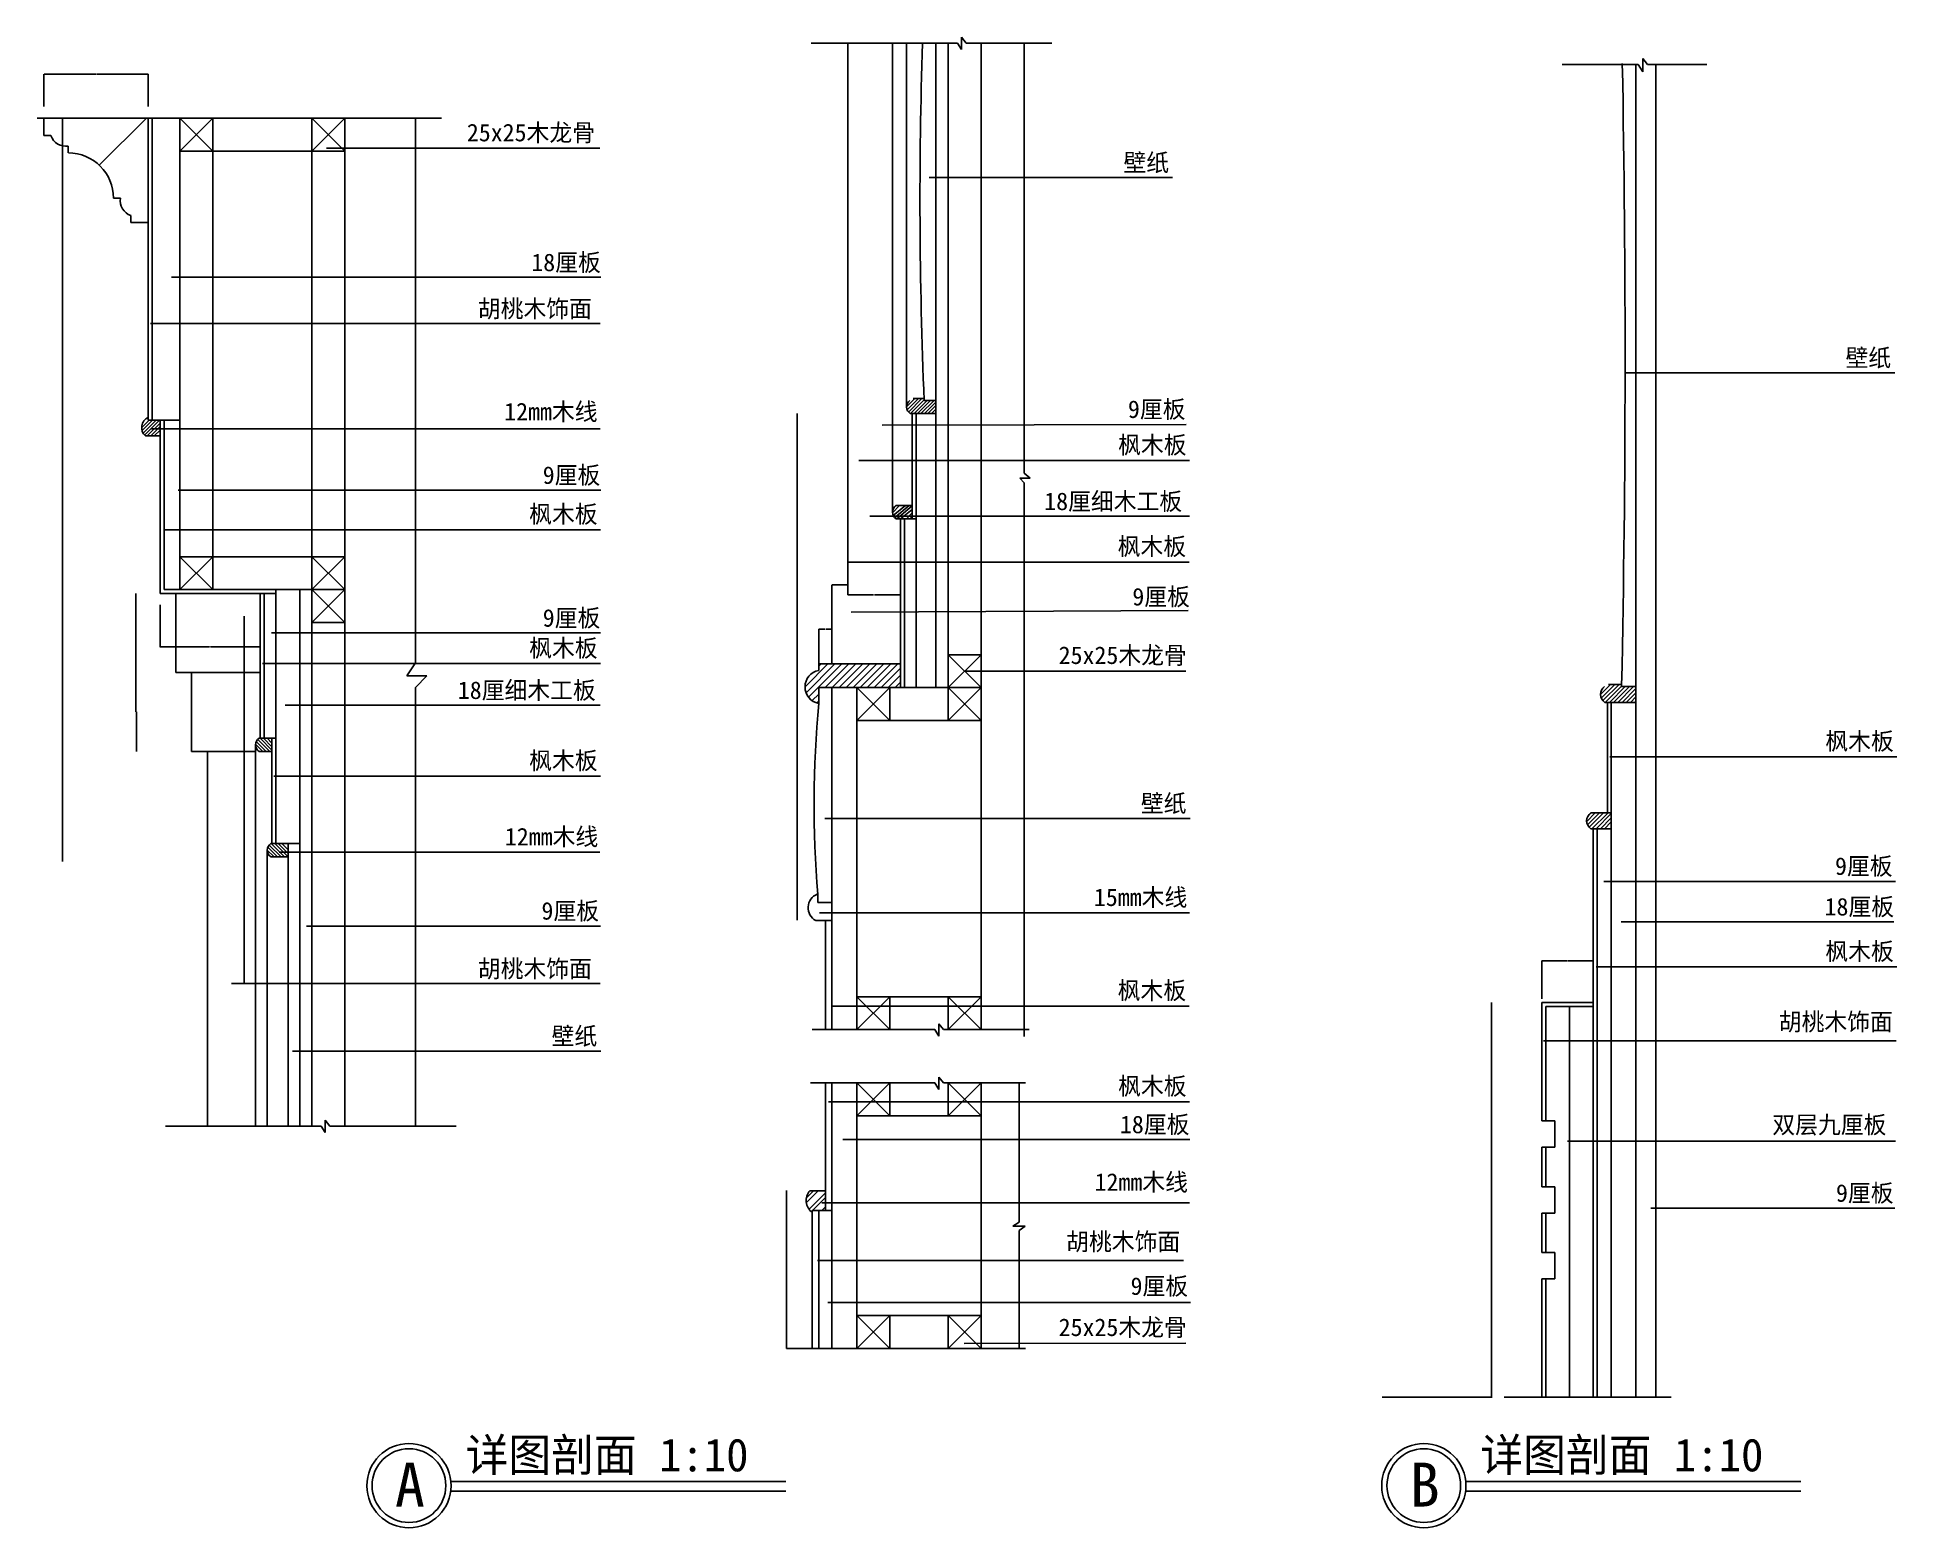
# Model space of a CAD drawing. Header units: metres. Extents: x 173540 to 177779, y -49620 to -46222.
import ezdxf

# ---------------------------------------------------------------- set-up
doc = ezdxf.new("R2010")
doc.units = ezdxf.units.M
for name, color, linetype in [('6', 1, 'Continuous'), ('HIDE', 5, 'Continuous'), ('WALL', 7, 'Continuous'), ('中线', 5, 'Continuous'), ('粗线', 7, 'Continuous'), ('细线', 1, 'Continuous'), ('虚', 2, 'Continuous')]:
    doc.layers.add(name, color=color, linetype=linetype)
doc.dimstyles.get("Standard").update_dxf_attribs({"dimtxt": 2.5, "dimasz": 2.5, "dimexe": 1.25, "dimexo": 0.625, "dimtad": 1, "dimcen": 2.5, "dimazin": 3, "dimtfac": 1, "dimtmove": 0, "dimatfit": 3})

# ---------------------------------------------------------------- blocks, each defined once
blk = doc.blocks.new('_CLOSEDFILLED')
at = {"color": 0, "linetype": 'BYBLOCK'}
blk.add_solid([(-1, 0), (0, 0), (-1, 0)], dxfattribs=at)
blk = doc.blocks.new('*D1')
for p, q in [((176970.17, -48413.95), (176970.17, -48327.57)), ((176970.42, -48327.57), (177027.67, -48327.57)), ((177029.67, -48327.57), (177086.92, -48327.57)), ((177087.17, -48413.95), (177087.17, -48327.57))]:
    blk.add_line(p, q)
at = {"layer": 'Defpoints'}
for p in [(176970.17, -48327.57), (176970.17, -48413.95), (177087.17, -48413.95)]:
    blk.add_point(p, dxfattribs=at)
at = {"layer": '细线', "xscale": 0.25, "yscale": 0.25, "rotation": 180}
blk.add_blockref('_CLOSEDFILLED', (176970.17, -48327.57), dxfattribs=at)
at = {"layer": '细线', "xscale": 0.25, "yscale": 0.25}
blk.add_blockref('_CLOSEDFILLED', (177087.17, -48327.57), dxfattribs=at)
at = {"layer": '细线', "insert": (177028.67, -48327.57), "char_height": 1, "attachment_point": 5}
blk.add_mtext('39', dxfattribs=at)
blk = doc.blocks.new('*D2')
for p, q in [((175352.01, -47470.71), (175352.01, -47470.71)), ((175352.26, -47470.71), (175369.01, -47470.71)), ((175371.01, -47470.71), (175387.76, -47470.71)), ((175388.01, -47470.77), (175388.01, -47470.71))]:
    blk.add_line(p, q)
at = {"layer": 'Defpoints'}
for p in [(175352.01, -47470.71), (175352.01, -47470.71), (175388.01, -47470.77)]:
    blk.add_point(p, dxfattribs=at)
at = {"layer": '细线', "xscale": 0.25, "yscale": 0.25, "rotation": 180}
blk.add_blockref('_CLOSEDFILLED', (175352.01, -47470.71), dxfattribs=at)
at = {"layer": '细线', "xscale": 0.25, "yscale": 0.25}
blk.add_blockref('_CLOSEDFILLED', (175388.01, -47470.71), dxfattribs=at)
at = {"layer": '细线', "insert": (175370.01, -47470.71), "char_height": 1, "attachment_point": 5}
blk.add_mtext('36', dxfattribs=at)
blk = doc.blocks.new('*D3')
for p, q in [((175388.01, -47470.71), (175388.01, -47493.07)), ((175508.01, -47470.71), (175508.01, -47493.07)), ((175388.26, -47493.07), (175447.01, -47493.07)), ((175449.01, -47493.07), (175507.76, -47493.07))]:
    blk.add_line(p, q)
at = {"layer": 'Defpoints'}
for p in [(175388.01, -47470.71), (175508.01, -47470.71), (175388.01, -47493.07)]:
    blk.add_point(p, dxfattribs=at)
at = {"layer": '虚', "xscale": 0.25, "yscale": 0.25, "rotation": 180}
blk.add_blockref('_CLOSEDFILLED', (175388.01, -47493.07), dxfattribs=at)
at = {"layer": '虚', "xscale": 0.25, "yscale": 0.25}
blk.add_blockref('_CLOSEDFILLED', (175508.01, -47493.07), dxfattribs=at)
at = {"layer": '虚', "insert": (175448.01, -47493.07), "char_height": 1, "attachment_point": 5}
blk.add_mtext('39', dxfattribs=at)
blk = doc.blocks.new('*D4')
for p, q in [((175322.01, -47650.71), (175322.01, -47571.57)), ((175322.26, -47571.57), (175336.01, -47571.57)), ((175338.01, -47571.57), (175351.76, -47571.57)), ((175352.01, -47650.71), (175352.01, -47571.57))]:
    blk.add_line(p, q)
at = {"layer": 'Defpoints'}
for p in [(175322.01, -47571.57), (175322.01, -47650.71), (175352.01, -47650.71)]:
    blk.add_point(p, dxfattribs=at)
at = {"layer": '细线', "xscale": 0.25, "yscale": 0.25, "rotation": 180}
blk.add_blockref('_CLOSEDFILLED', (175322.01, -47571.57), dxfattribs=at)
at = {"layer": '细线', "xscale": 0.25, "yscale": 0.25}
blk.add_blockref('_CLOSEDFILLED', (175352.01, -47571.57), dxfattribs=at)
at = {"layer": '细线', "insert": (175337.01, -47571.57), "char_height": 1, "attachment_point": 5}
blk.add_mtext('10', dxfattribs=at)
blk = doc.blocks.new('*D5')
for p, q in [((173764.87, -47670.31), (173764.87, -47760.31)), ((173765.12, -47760.31), (173766.42, -47760.31)), ((173766.67, -47850.31), (173766.67, -47760.31))]:
    blk.add_line(p, q)
at = {"layer": 'Defpoints'}
for p in [(173764.87, -47670.31), (173764.87, -47760.31), (173766.67, -47850.31)]:
    blk.add_point(p, dxfattribs=at)
at = {"layer": '细线', "xscale": 0.25, "yscale": 0.25, "rotation": 180}
blk.add_blockref('_CLOSEDFILLED', (173764.87, -47760.31), dxfattribs=at)
at = {"layer": '细线', "xscale": 0.25, "yscale": 0.25}
blk.add_blockref('_CLOSEDFILLED', (173766.67, -47760.31), dxfattribs=at)
at = {"layer": '细线', "insert": (173765.77, -47759.185), "char_height": 1, "attachment_point": 5}
blk.add_mtext('60', dxfattribs=at)
blk = doc.blocks.new('*D6')
for p, q in [((173764.87, -47490.31), (173764.87, -47580.31)), ((173764.62, -47580.31), (173764.37, -47580.31)), ((173764.87, -47670.31), (173764.87, -47580.31)), ((173764.87, -47580.31), (173764.87, -47580.31)), ((173765.12, -47580.31), (173765.37, -47580.31))]:
    blk.add_line(p, q)
at = {"layer": 'Defpoints'}
for p in [(173764.87, -47490.31), (173764.87, -47580.31), (173764.87, -47670.31)]:
    blk.add_point(p, dxfattribs=at)
at = {"layer": '细线', "xscale": 0.25, "yscale": 0.25}
blk.add_blockref('_CLOSEDFILLED', (173764.87, -47580.31), dxfattribs=at)
at = {"layer": '细线', "xscale": 0.25, "yscale": 0.25, "rotation": 180}
blk.add_blockref('_CLOSEDFILLED', (173764.87, -47580.31), dxfattribs=at)
at = {"layer": '细线', "insert": (173764.87, -47579.185), "char_height": 1, "attachment_point": 5}
blk.add_mtext('60', dxfattribs=at)
blk = doc.blocks.new('*D7')
for p, q in [((173820.3, -47515.88), (173820.3, -47611.65)), ((174048.3, -47515.88), (174048.3, -47611.65)), ((173933.3, -47611.65), (173820.05, -47611.65)), ((174048.55, -47611.65), (173935.3, -47611.65))]:
    blk.add_line(p, q)
at = {"layer": 'Defpoints'}
for p in [(173820.3, -47515.88), (174048.3, -47515.88), (174048.3, -47611.65)]:
    blk.add_point(p, dxfattribs=at)
at = {"layer": '细线', "xscale": 0.25, "yscale": 0.25}
blk.add_blockref('_CLOSEDFILLED', (173820.3, -47611.65), dxfattribs=at)
at = {"layer": '细线', "xscale": 0.25, "yscale": 0.25, "rotation": 180}
blk.add_blockref('_CLOSEDFILLED', (174048.3, -47611.65), dxfattribs=at)
at = {"layer": '细线', "insert": (173934.3, -47611.65), "char_height": 1, "attachment_point": 5}
blk.add_mtext('80', dxfattribs=at)
blk = doc.blocks.new('*D8')
for p, q in [((173555.7, -46380.2), (173555.7, -46306.11)), ((173555.95, -46306.11), (173673.5, -46306.11)), ((173675.5, -46306.11), (173793.05, -46306.11)), ((173793.3, -46380.15), (173793.3, -46306.11))]:
    blk.add_line(p, q)
at = {"layer": 'Defpoints'}
for p in [(173555.7, -46306.11), (173555.7, -46380.2), (173793.3, -46380.15)]:
    blk.add_point(p, dxfattribs=at)
at = {"layer": '细线', "xscale": 0.25, "yscale": 0.25, "rotation": 180}
blk.add_blockref('_CLOSEDFILLED', (173555.7, -46306.11), dxfattribs=at)
at = {"layer": '细线', "xscale": 0.25, "yscale": 0.25}
blk.add_blockref('_CLOSEDFILLED', (173793.3, -46306.11), dxfattribs=at)
at = {"layer": '细线', "insert": (173674.5, -46306.11), "char_height": 1, "attachment_point": 5}
blk.add_mtext('80', dxfattribs=at)
blk = doc.blocks.new('*D9')
for p, q in [((173598.24, -46406.82), (173598.24, -46525.88)), ((173597.99, -46525.88), (173597.74, -46525.88)), ((173598.24, -46644.94), (173598.24, -46525.88)), ((173598.24, -46525.88), (173598.24, -46525.88)), ((173598.49, -46525.88), (173598.74, -46525.88))]:
    blk.add_line(p, q)
at = {"layer": 'Defpoints'}
for p in [(173598.24, -46406.82), (173598.24, -46525.88), (173598.24, -46644.94)]:
    blk.add_point(p, dxfattribs=at)
at = {"layer": '细线', "xscale": 0.25, "yscale": 0.25}
blk.add_blockref('_CLOSEDFILLED', (173598.24, -46525.88), dxfattribs=at)
at = {"layer": '细线', "xscale": 0.25, "yscale": 0.25, "rotation": 180}
blk.add_blockref('_CLOSEDFILLED', (173598.24, -46525.88), dxfattribs=at)
at = {"layer": '细线', "insert": (173598.24, -46524.755), "char_height": 1, "attachment_point": 5}
blk.add_mtext('80', dxfattribs=at)
blk = doc.blocks.new('*D10')
for p, q in [((176855.16, -48992.45), (176855.16, -49022.45)), ((176854.91, -49022.45), (176854.66, -49022.45)), ((176855.16, -49052.45), (176855.16, -49022.45)), ((176855.16, -49022.45), (176855.16, -49022.45)), ((176855.41, -49022.45), (176855.66, -49022.45))]:
    blk.add_line(p, q)
at = {"layer": 'Defpoints'}
for p in [(176855.16, -48992.45), (176855.16, -49022.45), (176855.16, -49052.45)]:
    blk.add_point(p, dxfattribs=at)
at = {"layer": '细线', "xscale": 0.25, "yscale": 0.25}
blk.add_blockref('_CLOSEDFILLED', (176855.16, -49022.45), dxfattribs=at)
at = {"layer": '细线', "xscale": 0.25, "yscale": 0.25, "rotation": 180}
blk.add_blockref('_CLOSEDFILLED', (176855.16, -49022.45), dxfattribs=at)
at = {"layer": '细线', "insert": (176855.16, -49021.325), "char_height": 1, "attachment_point": 5}
blk.add_mtext('20', dxfattribs=at)
blk = doc.blocks.new('*D11')
for p, q in [((176855.16, -48902.45), (176855.16, -48952.22)), ((176854.91, -48952.22), (176854.66, -48952.22)), ((176855.16, -48992.45), (176855.16, -48952.22)), ((176855.16, -48952.22), (176855.16, -48952.22)), ((176855.41, -48952.22), (176855.66, -48952.22))]:
    blk.add_line(p, q)
at = {"layer": 'Defpoints'}
for p in [(176855.16, -48902.45), (176855.16, -48952.22), (176855.16, -48992.45)]:
    blk.add_point(p, dxfattribs=at)
at = {"layer": '细线', "xscale": 0.25, "yscale": 0.25}
blk.add_blockref('_CLOSEDFILLED', (176855.16, -48952.22), dxfattribs=at)
at = {"layer": '细线', "xscale": 0.25, "yscale": 0.25, "rotation": 180}
blk.add_blockref('_CLOSEDFILLED', (176855.16, -48952.22), dxfattribs=at)
at = {"layer": '细线', "insert": (176855.16, -48951.095), "char_height": 1, "attachment_point": 5}
blk.add_mtext('30', dxfattribs=at)
blk = doc.blocks.new('*D12')
for p, q in [((176854.91, -48872.45), (176854.66, -48872.45)), ((176855.16, -48842.45), (176855.16, -48872.45)), ((176855.16, -48902.45), (176855.16, -48872.45)), ((176855.16, -48872.45), (176855.16, -48872.45)), ((176855.41, -48872.45), (176855.66, -48872.45))]:
    blk.add_line(p, q)
at = {"layer": 'Defpoints'}
for p in [(176855.16, -48842.45), (176855.16, -48872.45), (176855.16, -48902.45)]:
    blk.add_point(p, dxfattribs=at)
at = {"layer": '细线', "xscale": 0.25, "yscale": 0.25}
blk.add_blockref('_CLOSEDFILLED', (176855.16, -48872.45), dxfattribs=at)
at = {"layer": '细线', "xscale": 0.25, "yscale": 0.25, "rotation": 180}
blk.add_blockref('_CLOSEDFILLED', (176855.16, -48872.45), dxfattribs=at)
at = {"layer": '细线', "insert": (176855.16, -48871.325), "char_height": 1, "attachment_point": 5}
blk.add_mtext('20', dxfattribs=at)
blk = doc.blocks.new('*D13')
for p, q in [((176854.91, -48786.69), (176854.66, -48786.69)), ((176855.16, -48752.45), (176855.16, -48786.69)), ((176855.16, -48842.45), (176855.16, -48786.69)), ((176855.16, -48786.69), (176855.16, -48786.69)), ((176855.41, -48786.69), (176855.66, -48786.69))]:
    blk.add_line(p, q)
at = {"layer": 'Defpoints'}
for p in [(176855.16, -48752.45), (176855.16, -48786.69), (176855.16, -48842.45)]:
    blk.add_point(p, dxfattribs=at)
at = {"layer": '细线', "xscale": 0.25, "yscale": 0.25}
blk.add_blockref('_CLOSEDFILLED', (176855.16, -48786.69), dxfattribs=at)
at = {"layer": '细线', "xscale": 0.25, "yscale": 0.25, "rotation": 180}
blk.add_blockref('_CLOSEDFILLED', (176855.16, -48786.69), dxfattribs=at)
at = {"layer": '细线', "insert": (176855.16, -48785.565), "char_height": 1, "attachment_point": 5}
blk.add_mtext('30', dxfattribs=at)
blk = doc.blocks.new('*D14')
for p, q in [((176855.16, -48692.45), (176855.16, -48722.45)), ((176854.91, -48722.45), (176854.66, -48722.45)), ((176855.16, -48752.45), (176855.16, -48722.45)), ((176855.16, -48722.45), (176855.16, -48722.45)), ((176855.41, -48722.45), (176855.66, -48722.45))]:
    blk.add_line(p, q)
at = {"layer": 'Defpoints'}
for p in [(176855.16, -48692.45), (176855.16, -48722.45), (176855.16, -48752.45)]:
    blk.add_point(p, dxfattribs=at)
at = {"layer": '细线', "xscale": 0.25, "yscale": 0.25}
blk.add_blockref('_CLOSEDFILLED', (176855.16, -48722.45), dxfattribs=at)
at = {"layer": '细线', "xscale": 0.25, "yscale": 0.25, "rotation": 180}
blk.add_blockref('_CLOSEDFILLED', (176855.16, -48722.45), dxfattribs=at)
at = {"layer": '细线', "insert": (176855.16, -48721.325), "char_height": 1, "attachment_point": 5}
blk.add_mtext('20', dxfattribs=at)
blk = doc.blocks.new('*D15')
for p, q in [((176855.16, -49052.45), (176855.16, -49187.45)), ((176854.91, -49187.45), (176854.66, -49187.45)), ((176855.16, -49322.45), (176855.16, -49187.45)), ((176855.16, -49187.45), (176855.16, -49187.45)), ((176855.41, -49187.45), (176855.66, -49187.45))]:
    blk.add_line(p, q)
at = {"layer": 'Defpoints'}
for p in [(176855.16, -49052.45), (176855.16, -49187.45), (176855.16, -49322.45)]:
    blk.add_point(p, dxfattribs=at)
at = {"layer": '细线', "xscale": 0.25, "yscale": 0.25}
blk.add_blockref('_CLOSEDFILLED', (176855.16, -49187.45), dxfattribs=at)
at = {"layer": '细线', "xscale": 0.25, "yscale": 0.25, "rotation": 180}
blk.add_blockref('_CLOSEDFILLED', (176855.16, -49187.45), dxfattribs=at)
at = {"layer": '细线', "insert": (176855.16, -49186.325), "char_height": 1, "attachment_point": 5}
blk.add_mtext('90', dxfattribs=at)
blk = doc.blocks.new('*D16')
for p, q in [((176855.16, -48422.45), (176855.16, -48557.45)), ((176854.91, -48557.45), (176854.66, -48557.45)), ((176855.16, -48692.45), (176855.16, -48557.45)), ((176855.16, -48557.45), (176855.16, -48557.45)), ((176855.41, -48557.45), (176855.66, -48557.45))]:
    blk.add_line(p, q)
at = {"layer": 'Defpoints'}
for p in [(176855.16, -48422.45), (176855.16, -48557.45), (176855.16, -48692.45)]:
    blk.add_point(p, dxfattribs=at)
at = {"layer": '细线', "xscale": 0.25, "yscale": 0.25}
blk.add_blockref('_CLOSEDFILLED', (176855.16, -48557.45), dxfattribs=at)
at = {"layer": '细线', "xscale": 0.25, "yscale": 0.25, "rotation": 180}
blk.add_blockref('_CLOSEDFILLED', (176855.16, -48557.45), dxfattribs=at)
at = {"layer": '细线', "insert": (176855.16, -48556.325), "char_height": 1, "attachment_point": 5}
blk.add_mtext('90', dxfattribs=at)
blk = doc.blocks.new('*D17')
for p, q in [((175272.71, -47289.94), (175272.71, -47469.94)), ((175272.4, -47469.94), (175272.15, -47469.94)), ((175272.65, -47649.94), (175272.65, -47469.94)), ((175272.65, -47469.94), (175272.71, -47469.94)), ((175272.96, -47469.94), (175273.21, -47469.94))]:
    blk.add_line(p, q)
at = {"layer": 'Defpoints'}
for p in [(175272.71, -47289.94), (175272.65, -47469.94), (175272.65, -47649.94)]:
    blk.add_point(p, dxfattribs=at)
at = {"layer": '细线', "xscale": 0.25, "yscale": 0.25}
blk.add_blockref('_CLOSEDFILLED', (175272.65, -47469.94), dxfattribs=at)
at = {"layer": '细线', "xscale": 0.25, "yscale": 0.25, "rotation": 180}
blk.add_blockref('_CLOSEDFILLED', (175272.71, -47469.94), dxfattribs=at)
at = {"layer": '细线', "insert": (175272.68, -47468.815), "char_height": 1, "attachment_point": 5}
blk.add_mtext('120', dxfattribs=at)
blk = doc.blocks.new('*D18')
for p, q in [((175272.59, -47649.94), (175272.59, -47694.94)), ((175272.34, -47694.94), (175272.09, -47694.94)), ((175272.59, -47694.94), (175272.71, -47694.94)), ((175272.71, -47739.94), (175272.71, -47694.94)), ((175272.96, -47694.94), (175273.21, -47694.94))]:
    blk.add_line(p, q)
at = {"layer": 'Defpoints'}
for p in [(175272.59, -47649.94), (175272.59, -47694.94), (175272.71, -47739.94)]:
    blk.add_point(p, dxfattribs=at)
at = {"layer": '细线', "xscale": 0.25, "yscale": 0.25}
blk.add_blockref('_CLOSEDFILLED', (175272.59, -47694.94), dxfattribs=at)
at = {"layer": '细线', "xscale": 0.25, "yscale": 0.25, "rotation": 180}
blk.add_blockref('_CLOSEDFILLED', (175272.71, -47694.94), dxfattribs=at)
at = {"layer": '细线', "insert": (175272.65, -47693.815), "char_height": 1, "attachment_point": 5}
blk.add_mtext('30', dxfattribs=at)
blk = doc.blocks.new('*D19')
for p, q in [((175272.71, -47649.94), (175272.71, -47942.44)), ((175272.46, -47942.44), (175272.21, -47942.44)), ((175272.71, -48234.94), (175272.71, -47942.44)), ((175272.71, -47942.44), (175272.71, -47942.44)), ((175272.96, -47942.44), (175273.21, -47942.44))]:
    blk.add_line(p, q)
at = {"layer": 'Defpoints'}
for p in [(175272.71, -47649.94), (175272.71, -47942.44), (175272.71, -48234.94)]:
    blk.add_point(p, dxfattribs=at)
at = {"layer": '细线', "xscale": 0.25, "yscale": 0.25}
blk.add_blockref('_CLOSEDFILLED', (175272.71, -47942.44), dxfattribs=at)
at = {"layer": '细线', "xscale": 0.25, "yscale": 0.25, "rotation": 180}
blk.add_blockref('_CLOSEDFILLED', (175272.71, -47942.44), dxfattribs=at)
at = {"layer": '细线', "insert": (175272.71, -47941.315), "char_height": 1, "attachment_point": 5}
blk.add_mtext('150', dxfattribs=at)
blk = doc.blocks.new('*D20')
for p, q in [((175248.53, -48851.02), (175248.53, -49031.02)), ((175248.28, -49031.02), (175248.03, -49031.02)), ((175248.53, -49211.02), (175248.53, -49031.02)), ((175248.53, -49031.02), (175248.53, -49031.02)), ((175248.78, -49031.02), (175249.03, -49031.02))]:
    blk.add_line(p, q)
at = {"layer": 'Defpoints'}
for p in [(175248.53, -48851.02), (175248.53, -49031.02), (175248.53, -49211.02)]:
    blk.add_point(p, dxfattribs=at)
at = {"layer": '细线', "xscale": 0.25, "yscale": 0.25}
blk.add_blockref('_CLOSEDFILLED', (175248.53, -49031.02), dxfattribs=at)
at = {"layer": '细线', "xscale": 0.25, "yscale": 0.25, "rotation": 180}
blk.add_blockref('_CLOSEDFILLED', (175248.53, -49031.02), dxfattribs=at)
at = {"layer": '细线', "insert": (175248.53, -49029.895), "char_height": 1, "attachment_point": 5}
blk.add_mtext('120', dxfattribs=at)
blk = doc.blocks.new('*D21')
for p, q in [((173598.18, -47094.94), (173598.18, -47292.62)), ((173597.93, -47292.62), (173597.68, -47292.62)), ((173598.18, -47292.62), (173598.24, -47292.62)), ((173598.24, -47490.31), (173598.24, -47292.62)), ((173598.49, -47292.62), (173598.74, -47292.62))]:
    blk.add_line(p, q)
at = {"layer": 'Defpoints'}
for p in [(173598.18, -47094.94), (173598.18, -47292.62), (173598.24, -47490.31)]:
    blk.add_point(p, dxfattribs=at)
at = {"layer": '细线', "xscale": 0.25, "yscale": 0.25}
blk.add_blockref('_CLOSEDFILLED', (173598.18, -47292.62), dxfattribs=at)
at = {"layer": '细线', "xscale": 0.25, "yscale": 0.25, "rotation": 180}
blk.add_blockref('_CLOSEDFILLED', (173598.24, -47292.62), dxfattribs=at)
at = {"layer": '细线', "insert": (173598.21, -47291.495), "char_height": 1, "attachment_point": 5}
blk.add_mtext('120', dxfattribs=at)
blk = doc.blocks.new('*D22')
for p, q in [((173598.24, -47490.31), (173598.24, -47670.29)), ((173597.99, -47670.29), (173597.74, -47670.29)), ((173598.24, -47850.27), (173598.24, -47670.29)), ((173598.24, -47670.29), (173598.24, -47670.29)), ((173598.49, -47670.29), (173598.74, -47670.29))]:
    blk.add_line(p, q)
at = {"layer": 'Defpoints'}
for p in [(173598.24, -47490.31), (173598.24, -47670.29), (173598.24, -47850.27)]:
    blk.add_point(p, dxfattribs=at)
at = {"layer": '细线', "xscale": 0.25, "yscale": 0.25}
blk.add_blockref('_CLOSEDFILLED', (173598.24, -47670.29), dxfattribs=at)
at = {"layer": '细线', "xscale": 0.25, "yscale": 0.25, "rotation": 180}
blk.add_blockref('_CLOSEDFILLED', (173598.24, -47670.29), dxfattribs=at)
at = {"layer": '细线', "insert": (173598.24, -47669.165), "char_height": 1, "attachment_point": 5}
blk.add_mtext('120', dxfattribs=at)
blk = doc.blocks.new('*D23')
for p, q in [((173598.18, -47850.27), (173598.18, -47975.88)), ((173597.93, -47975.88), (173597.68, -47975.88)), ((173598.18, -47975.88), (173598.24, -47975.88)), ((173598.24, -48101.49), (173598.24, -47975.88)), ((173598.49, -47975.88), (173598.74, -47975.88))]:
    blk.add_line(p, q)
at = {"layer": 'Defpoints'}
for p in [(173598.18, -47850.27), (173598.18, -47975.88), (173598.24, -48101.49)]:
    blk.add_point(p, dxfattribs=at)
at = {"layer": '细线', "xscale": 0.25, "yscale": 0.25}
blk.add_blockref('_CLOSEDFILLED', (173598.18, -47975.88), dxfattribs=at)
at = {"layer": '细线', "xscale": 0.25, "yscale": 0.25, "rotation": 180}
blk.add_blockref('_CLOSEDFILLED', (173598.24, -47975.88), dxfattribs=at)
at = {"layer": '细线', "insert": (173598.21, -47974.755), "char_height": 1, "attachment_point": 5}
blk.add_mtext('80', dxfattribs=at)
blk = doc.blocks.new('*D24')
for p, q in [((176855.16, -48422.45), (176855.16, -48872.45)), ((176854.85, -48872.45), (176854.6, -48872.45)), ((176855.1, -49322.45), (176855.1, -48872.45)), ((176855.1, -48872.45), (176855.16, -48872.45)), ((176855.41, -48872.45), (176855.66, -48872.45))]:
    blk.add_line(p, q)
at = {"layer": 'Defpoints'}
for p in [(176855.16, -48422.45), (176855.1, -48872.45), (176855.1, -49322.45)]:
    blk.add_point(p, dxfattribs=at)
at = {"layer": '细线', "xscale": 0.25, "yscale": 0.25}
blk.add_blockref('_CLOSEDFILLED', (176855.1, -48872.45), dxfattribs=at)
at = {"layer": '细线', "xscale": 0.25, "yscale": 0.25, "rotation": 180}
blk.add_blockref('_CLOSEDFILLED', (176855.16, -48872.45), dxfattribs=at)
at = {"layer": '细线', "insert": (176855.13, -48871.325), "char_height": 1, "attachment_point": 5}
blk.add_mtext('300', dxfattribs=at)
blk = doc.blocks.new('*D25')
for p, q in [((175272.71, -47079.94), (175272.71, -47184.94)), ((175272.46, -47184.94), (175272.21, -47184.94)), ((175272.71, -47289.94), (175272.71, -47184.94)), ((175272.71, -47184.94), (175272.71, -47184.94)), ((175272.96, -47184.94), (175273.21, -47184.94))]:
    blk.add_line(p, q)
at = {"layer": 'Defpoints'}
for p in [(175272.71, -47079.94), (175272.71, -47184.94), (175272.71, -47289.94)]:
    blk.add_point(p, dxfattribs=at)
at = {"layer": '细线', "xscale": 0.25, "yscale": 0.25}
blk.add_blockref('_CLOSEDFILLED', (175272.71, -47184.94), dxfattribs=at)
at = {"layer": '细线', "xscale": 0.25, "yscale": 0.25, "rotation": 180}
blk.add_blockref('_CLOSEDFILLED', (175272.71, -47184.94), dxfattribs=at)
at = {"layer": '细线', "insert": (175272.71, -47183.815), "char_height": 1, "attachment_point": 5}
blk.add_mtext('80', dxfattribs=at)
blk = doc.blocks.new('*D26')
for p, q in [((173598.24, -46644.94), (173598.24, -46869.94)), ((173597.99, -46869.94), (173597.74, -46869.94)), ((173598.24, -47094.94), (173598.24, -46869.94)), ((173598.24, -46869.94), (173598.24, -46869.94)), ((173598.49, -46869.94), (173598.74, -46869.94))]:
    blk.add_line(p, q)
at = {"layer": 'Defpoints'}
for p in [(173598.24, -46644.94), (173598.24, -46869.94), (173598.24, -47094.94)]:
    blk.add_point(p, dxfattribs=at)
at = {"layer": '细线', "xscale": 0.25, "yscale": 0.25}
blk.add_blockref('_CLOSEDFILLED', (173598.24, -46869.94), dxfattribs=at)
at = {"layer": '细线', "xscale": 0.25, "yscale": 0.25, "rotation": 180}
blk.add_blockref('_CLOSEDFILLED', (173598.24, -46869.94), dxfattribs=at)
at = {"layer": '细线', "insert": (173598.24, -46868.815), "char_height": 1, "attachment_point": 5}
blk.add_mtext('150', dxfattribs=at)

msp = doc.modelspace()

# ---------------------------------------------------------------- hatches: boundary and pattern name
at = {"layer": '细线'}
h = msp.add_hatch(dxfattribs=at)
h.set_pattern_fill('AR-CONC', scale=18)
h.paths.add_polyline_path([(175789.81, -46235.36), (175692.2, -46235.36), (175692.2, -48484.31), (175789.81, -48484.31)])
h = msp.add_hatch(dxfattribs=at)
h.set_pattern_fill('ANSI32', scale=80)
h.paths.add_polyline_path([(173714.1, -46589.02), (173729.94, -46589.02, 0.36), (173753.7, -46628.62), (173753.7, -46644.46), (173793.3, -46644.46), (173793.3, -46406.86), (173555.7, -46406.86), (173555.7, -46446.46), (173571.54, -46446.46, 0.36), (173611.14, -46470.22), (173611.14, -46485.53, -0.41)])
h = msp.add_hatch(dxfattribs=at)
h.set_pattern_fill('AR-CONC', scale=24)
h.paths.add_polyline_path([(174402.27, -46406.82), (174241.49, -46406.82), (174241.49, -48704.21), (174402.27, -48704.21)])
h = msp.add_hatch(dxfattribs=at)
h.set_pattern_fill('ANSI33', scale=60)
h.paths.add_polyline_path([(175352.01, -48194.97), (175319.68, -48194.97), (175319.68, -48175.71), (175318.42, -48175.71, 0.64), (175315.04, -48235.71), (175352.01, -48235.71)])
h = msp.add_hatch(dxfattribs=at)
h.set_pattern_fill('AR-CONC', scale=12)
h.paths.add_polyline_path([(175778.91, -48605.9), (175692.2, -48605.9), (175692.2, -49211.02), (175778.91, -49211.02), (175778.91, -48942.7), (175792.21, -48932.17), (175763.93, -48932.17), (175778.91, -48922.96)])

# ---------------------------------------------------------------- linework, layer by layer
at = {"layer": '6'}
msp.add_arc((173605.45, -46434.83), 35.85, 198.94, 279.13, dxfattribs=at)
at = {"layer": 'HIDE'}
msp.add_line((173793.3, -46644.46), (173753.7, -46644.46), dxfattribs=at)
at = {"layer": 'WALL'}
for centre in [(174387.73, -49524.07), (176701.23, -49524.07)]:
    msp.add_circle(centre, 96, dxfattribs=at)
at = {"layer": '中线'}
for p, q in [((175589.01, -46235.36), (175589.01, -47704.71)), ((175617.2, -46235.36), (175617.2, -47704.71)), ((177184.37, -46284.66), (177184.37, -49322.45)), ((177184.37, -46284.66), (177184.37, -48422.45)), ((173555.7, -46446.46), (173555.7, -46406.86)), ((173865.3, -47463.31), (173865.3, -46406.82)), ((173940.3, -47463.31), (173940.3, -46406.82)), ((174166.17, -46406.82), (174166.17, -48704.21)), ((173555.7, -46446.46), (173571.54, -46446.46)), ((173611.14, -46486.06), (173611.14, -46470.22)), ((173865.3, -46481.82), (174241.49, -46481.82)), ((173729.94, -46589.02), (173714.1, -46589.02)), ((173753.7, -46628.62), (173753.7, -46644.46)), ((175544.01, -47079.94), (175544.01, -47704.71)), ((173883.3, -47406.31), (174241.49, -47406.31)), ((173865.3, -47481.31), (174241.49, -47481.31)), ((175322.01, -47650.71), (175508.01, -47650.71)), ((175322.01, -47650.71), (175322.01, -47665.71)), ((175322.01, -47704.71), (175692.2, -47704.71)), ((175352.01, -47704.71), (175352.01, -48484.31)), ((175409.01, -47704.71), (175409.01, -48484.31)), ((175484.01, -47779.71), (175617.2, -47779.71)), ((175409.01, -48409.31), (175692.2, -48409.31)), ((177033.17, -48431.45), (177033.17, -49322.45)), ((177184.37, -48422.45), (177184.37, -49322.45)), ((175306.71, -48484.31), (175586.38, -48484.31)), ((175484.01, -48484.31), (175586.38, -48484.31)), ((175595.59, -48499.29), (175586.38, -48484.31)), ((175595.59, -48471.01), (175595.59, -48499.29)), ((175595.59, -48471.01), (175606.12, -48484.31)), ((175606.12, -48484.31), (175617.2, -48484.31)), ((175606.12, -48484.31), (175801.27, -48484.31)), ((175302.71, -48605.9), (175586.38, -48605.9)), ((175352.01, -48605.9), (175352.01, -49211.78)), ((175409.01, -48605.9), (175586.38, -48605.9)), ((175409.01, -48605.9), (175409.01, -49211.02)), ((175595.59, -48620.88), (175586.38, -48605.9)), ((175595.59, -48592.6), (175595.59, -48620.88)), ((175595.59, -48592.6), (175606.12, -48605.9)), ((175606.12, -48605.9), (175692.2, -48605.9)), ((175606.12, -48605.9), (175793.2, -48605.9)), ((175409.01, -48680.9), (175617.2, -48680.9)), ((175409.01, -49136.02), (175617.2, -49136.02)), ((175409.01, -49211.02), (175617.2, -49211.02)), ((176884.37, -49322.45), (177184.37, -49322.45)), ((177184.37, -49322.45), (176941.37, -49322.45))]:
    msp.add_line(p, q, dxfattribs=at)
for points in [[(174166.34, -46406.93), (174241.34, -46406.93), (174241.34, -46481.93), (174166.34, -46481.93)], [(173865.3, -47481.31), (173940.3, -47481.31), (173940.3, -47406.31), (173865.3, -47406.31)], [(174166.17, -47481.31), (174241.17, -47481.31), (174241.17, -47406.31), (174166.17, -47406.31)], [(174166.17, -47556.31), (174241.17, -47556.31), (174241.17, -47481.31), (174166.17, -47481.31)], [(175617.2, -47629.71), (175692.2, -47629.71), (175692.2, -47704.71), (175617.2, -47704.71)], [(175409.01, -47704.71), (175484.01, -47704.71), (175484.01, -47779.71), (175409.01, -47779.71)], [(175617.2, -47704.71), (175692.2, -47704.71), (175692.2, -47779.71), (175617.2, -47779.71)], [(175409.01, -48409.31), (175484.01, -48409.31), (175484.01, -48484.31), (175409.01, -48484.31)], [(175617.2, -48409.31), (175692.2, -48409.31), (175692.2, -48484.31), (175617.2, -48484.31)], [(175409.01, -48605.9), (175484.01, -48605.9), (175484.01, -48680.9), (175409.01, -48680.9)], [(175617.2, -48605.9), (175692.2, -48605.9), (175692.2, -48680.9), (175617.2, -48680.9)], [(175409.01, -49136.02), (175484.01, -49136.02), (175484.01, -49211.02), (175409.01, -49211.02)], [(175617.2, -49136.02), (175692.2, -49136.02), (175692.2, -49211.02), (175617.2, -49211.02)]]:
    msp.add_lwpolyline(points, close=True, dxfattribs=at)
for centre, radius, start, end in [((173610.26, -46589.37), 103.84, 0.19, 89.46), ((173765.34, -46594.71), 35.85, 170.87, 251.06), ((175328.73, -47703.21), 38.1, 100.15, 259.85)]:
    msp.add_arc(centre, radius, start, end, dxfattribs=at)
at = {"layer": '粗线'}
for p, q in [((175692.2, -46235.36), (175692.2, -48484.84)), ((173540.19, -46406.82), (174462.15, -46406.82)), ((174241.49, -46406.82), (174241.49, -48704.21)), ((175692.2, -48605.9), (175692.2, -49211.02)), ((175248.47, -49211.02), (175793.2, -49211.02)), ((177184.37, -49322.45), (177265.37, -49322.45)), ((174482.64, -49514.25), (175246.72, -49514.25)), ((176796.14, -49514.25), (177560.22, -49514.25))]:
    msp.add_line(p, q, dxfattribs=at)
for centre in [(174387.62, -49523.82), (176701.12, -49523.82)]:
    msp.add_circle(centre, 84, dxfattribs=at)
at = {"layer": '细线'}
for p, q in [((175304.43, -46235.36), (175638.08, -46235.36)), ((175388.01, -46235.36), (175388.01, -47470.71)), ((175489.97, -47305.02), (175489.97, -46235.36)), ((175522.07, -47065.03), (175522.07, -46235.36)), ((175647.29, -46250.35), (175638.08, -46235.36)), ((175647.29, -46222.07), (175647.29, -46250.35)), ((175647.29, -46222.07), (175657.82, -46235.36)), ((175657.82, -46235.36), (175852.98, -46235.36)), ((175789.81, -47215.95), (175789.81, -46235.36)), ((177016.68, -46284.66), (177190.15, -46284.66)), ((177200.69, -46301.11), (177190.15, -46284.66)), ((177200.69, -46270.63), (177200.69, -46301.11)), ((177200.69, -46270.63), (177211.28, -46284.66)), ((177211.28, -46284.66), (177346.21, -46284.66)), ((177229.84, -46284.66), (177229.84, -49322.45)), ((173793.3, -46406.82), (173793.3, -47094.94)), ((173802.3, -46406.82), (173802.3, -47094.94)), ((173865.3, -46406.82), (173940.3, -46481.82)), ((173865.3, -46481.82), (173940.3, -46406.82)), ((174241.34, -46406.93), (174166.34, -46481.93)), ((174166.34, -46406.93), (174241.34, -46481.93)), ((174402.27, -47648.57), (174402.27, -46406.82)), ((175522.07, -47065.03), (175541.23, -47045.88)), ((175523.44, -47071.62), (175549.18, -47045.88)), ((175526.47, -47076.54), (175557.14, -47045.88)), ((175531.02, -47079.94), (175561.94, -47049.03)), ((175537.37, -47045.88), (175562.01, -47045.88)), ((175538.98, -47079.94), (175568.98, -47049.94)), ((175546.93, -47079.94), (175576.93, -47049.94)), ((175554.89, -47079.94), (175584.89, -47049.94)), ((175562.01, -47049.94), (175589.01, -47049.94)), ((175562.84, -47079.94), (175589.01, -47053.78)), ((173778.93, -47111.45), (173795.45, -47094.94)), ((173779.59, -47118.75), (173803.4, -47094.94)), ((173781.76, -47124.53), (173811.36, -47094.94)), ((173784.97, -47129.27), (173819.31, -47094.94)), ((173793.3, -47094.94), (173865.3, -47094.94)), ((173820.3, -47094.94), (173820.3, -47131.17)), ((173829.3, -47481.31), (173829.35, -47094.94)), ((175530.4, -47079.94), (175589.01, -47079.94)), ((175535.01, -47079.94), (175535.01, -47319.94)), ((175570.8, -47079.94), (175589.01, -47061.73)), ((175578.75, -47079.94), (175589.01, -47069.69)), ((175586.71, -47079.94), (175589.01, -47077.64)), ((173786.79, -47131.17), (173820.3, -47131.17)), ((173791.03, -47131.17), (173820.3, -47101.9)), ((173798.99, -47131.17), (173820.3, -47109.85)), ((173806.94, -47131.17), (173820.3, -47117.81)), ((173820.3, -47490.31), (173820.3, -47131.17)), ((175803.42, -47227.39), (175789.81, -47215.95)), ((175779.89, -47227.39), (175803.42, -47227.39)), ((175779.89, -47227.39), (175789.81, -47237.79)), ((175789.81, -48499.93), (175789.81, -47237.79)), ((175490.02, -47306.2), (175506.28, -47289.94)), ((175491.67, -47312.51), (175519.9, -47289.94)), ((175492.31, -47295.96), (175498.33, -47289.94)), ((175494.89, -47317.25), (175527.85, -47289.94)), ((175497.83, -47289.94), (175535.01, -47289.94)), ((175500.15, -47319.94), (175535.01, -47290.74)), ((175508.1, -47319.94), (175535.01, -47298.7)), ((175521.72, -47319.94), (175535.01, -47306.65)), ((175498.1, -47319.94), (175544.01, -47319.94)), ((175508.01, -47319.94), (175508.01, -47704.71)), ((175517.01, -47319.94), (175517.01, -47704.71)), ((175529.67, -47319.94), (175535.01, -47314.61)), ((173940.3, -47481.31), (173865.3, -47406.31)), ((173865.3, -47481.31), (173940.3, -47406.31)), ((174166.17, -47481.31), (174241.17, -47406.31)), ((174241.17, -47481.31), (174166.17, -47406.31)), ((175352.01, -47470.71), (175352.01, -47650.71)), ((175370.01, -47470.71), (175360.93, -47470.71)), ((173820.3, -47490.31), (174084.3, -47490.31)), ((173829.3, -47481.31), (173865.3, -47481.31)), ((173856.3, -47670.31), (173856.3, -47490.31)), ((174048.3, -47820.27), (174048.3, -47490.31)), ((174057.3, -47820.27), (174057.3, -47490.31)), ((174084.3, -48060.27), (174084.3, -47481.31)), ((174139.17, -47481.31), (174139.17, -48704.21)), ((174241.17, -47556.31), (174166.17, -47481.31)), ((174166.17, -47556.31), (174241.17, -47481.31)), ((175692.2, -47629.71), (175617.2, -47704.71)), ((175617.2, -47629.71), (175692.2, -47704.71)), ((173856.3, -47670.31), (174048.3, -47670.31)), ((173892.3, -47850.31), (173892.3, -47670.31)), ((174382.55, -47678.02), (174402.27, -47648.57)), ((174382.55, -47678.02), (174428.49, -47678.02)), ((174428.49, -47678.02), (174402.27, -47704.87)), ((175292.01, -47701.6), (175342.9, -47650.71)), ((175293.02, -47716.49), (175358.81, -47650.71)), ((175298.73, -47726.69), (175374.72, -47650.71)), ((175322.01, -47655.69), (175326.99, -47650.71)), ((175336.63, -47704.71), (175390.63, -47650.71)), ((175352.54, -47704.71), (175406.54, -47650.71)), ((175368.45, -47704.71), (175422.45, -47650.71)), ((175384.36, -47704.71), (175438.36, -47650.71)), ((175400.27, -47704.71), (175454.27, -47650.71)), ((175416.18, -47704.71), (175470.18, -47650.71)), ((175432.09, -47704.71), (175486.09, -47650.71)), ((175448, -47704.71), (175502, -47650.71)), ((175463.91, -47704.71), (175508.01, -47660.61)), ((175479.82, -47704.71), (175508.01, -47676.52)), ((174402.27, -48704.21), (174402.27, -47704.87)), ((175306.9, -47734.43), (175322.01, -47719.33)), ((175322.01, -47704.71), (175322.01, -47740.71)), ((175484.01, -47704.71), (175409.01, -47779.71)), ((175409.01, -47704.71), (175484.01, -47779.71)), ((175495.73, -47704.71), (175508.01, -47692.43)), ((175617.2, -47704.71), (175692.2, -47779.71)), ((175692.2, -47704.71), (175617.2, -47779.71)), ((177104.05, -47720.55), (177127.03, -47697.57)), ((177105.69, -47728.46), (177136.58, -47697.57)), ((177109.33, -47734.37), (177146.13, -47697.57)), ((177114.79, -47738.45), (177151.97, -47701.26)), ((177122.41, -47697.57), (177151.97, -47697.57)), ((177124.34, -47738.45), (177160.34, -47702.45)), ((177133.88, -47738.45), (177169.88, -47702.45)), ((177143.43, -47738.45), (177179.43, -47702.45)), ((177151.97, -47702.45), (177184.37, -47702.45)), ((177152.97, -47738.45), (177184.37, -47707.05)), ((177162.52, -47738.45), (177184.37, -47716.59)), ((177172.07, -47738.45), (177184.37, -47726.14)), ((175317.6, -47739.64), (175322.01, -47735.24)), ((177114.04, -47738.45), (177184.37, -47738.45)), ((177119.57, -47738.45), (177119.57, -47990.45)), ((177128.57, -47738.45), (177128.57, -49322.45)), ((177181.61, -47738.45), (177184.37, -47735.69)), ((173892.3, -47850.31), (174038.01, -47850.31)), ((173928.3, -48704.21), (173928.3, -47850.31)), ((174038.01, -47835.2), (174038.01, -48704.21)), ((174038.06, -47834.01), (174054.32, -47850.27)), ((174039.71, -47827.71), (174062.27, -47850.27)), ((174040.35, -47844.26), (174046.36, -47850.27)), ((174042.93, -47822.97), (174070.23, -47850.27)), ((174045.87, -47850.27), (174075.3, -47850.27)), ((174046.14, -47820.27), (174084.3, -47820.27)), ((174048.18, -47820.27), (174075.3, -47847.39)), ((174056.14, -47820.27), (174075.3, -47839.43)), ((174064.09, -47820.27), (174075.3, -47831.48)), ((174075.3, -48060.27), (174075.3, -47820.27)), ((177072.38, -48009.96), (177091.89, -47990.45)), ((177074.36, -48017.52), (177101.44, -47990.45)), ((177075.13, -47997.67), (177082.35, -47990.45)), ((177078.22, -48023.21), (177110.98, -47990.45)), ((177081.75, -47990.45), (177128.57, -47990.45)), ((177082.08, -48026.45), (177128.57, -48026.45)), ((177084.53, -48026.45), (177119.57, -47991.4)), ((177087.17, -48026.45), (177087.17, -49322.45)), ((177094.08, -48026.45), (177128.57, -47991.95)), ((177096.17, -48026.45), (177096.17, -49322.45)), ((177103.62, -48026.45), (177128.57, -48001.5)), ((177113.17, -48026.45), (177128.57, -48011.04)), ((174066.18, -48068.59), (174088.36, -48090.77)), ((174069.21, -48063.67), (174096.31, -48090.77)), ((174073.14, -48060.27), (174112.17, -48060.3)), ((174073.76, -48060.27), (174104.27, -48090.77)), ((174081.72, -48060.27), (174112.17, -48090.72)), ((174139.17, -48060.27), (174084.3, -48060.27)), ((174089.67, -48060.27), (174112.17, -48082.76)), ((174097.63, -48060.27), (174112.17, -48074.81)), ((174112.17, -48060.3), (174112.17, -48704.21)), ((174064.81, -48075.18), (174080.4, -48090.77)), ((174064.81, -48075.55), (174064.81, -48704.21)), ((174073.23, -48090.77), (174112.17, -48090.77)), ((174112.17, -48090.27), (174112.17, -48090.27)), ((175318.42, -48175.71), (175319.68, -48175.71)), ((175319.68, -48175.71), (175319.68, -48194.97)), ((175319.68, -48194.97), (175352.01, -48194.97)), ((175315.04, -48235.71), (175352.01, -48235.71)), ((175337.01, -48235.71), (175337.01, -48484.31)), ((175409.01, -48409.31), (175484.01, -48484.31)), ((175484.01, -48409.31), (175409.01, -48484.31)), ((175692.2, -48409.31), (175617.2, -48484.31)), ((175617.2, -48409.31), (175692.2, -48484.31)), ((176970.17, -48422.45), (176970.17, -48692.45)), ((176970.17, -48422.45), (177087.17, -48422.45)), ((176970.67, -48422.45), (177087.17, -48422.45)), ((176979.17, -48431.45), (177087.17, -48431.45)), ((176979.17, -48431.45), (176979.17, -48692.45)), ((175337.01, -48605.9), (175337.01, -48896.78)), ((175484.01, -48605.9), (175409.01, -48680.9)), ((175409.01, -48605.9), (175484.01, -48680.9)), ((175617.2, -48605.9), (175692.2, -48680.9)), ((175692.2, -48605.9), (175617.2, -48680.9)), ((175778.91, -48605.9), (175778.91, -48922.96)), ((173832.32, -48704.21), (174187.37, -48704.21)), ((174196.58, -48719.2), (174187.37, -48704.21)), ((174196.58, -48690.92), (174207.11, -48704.21)), ((174196.58, -48690.92), (174196.58, -48719.2)), ((174207.11, -48704.21), (174495.19, -48704.21)), ((176970.17, -48692.45), (177000.17, -48692.45)), ((177000.17, -48692.45), (177000.17, -48752.45)), ((176970.17, -48752.45), (176970.17, -48842.45)), ((176970.17, -48752.45), (177000.17, -48752.45)), ((176979.17, -48752.45), (176979.17, -48842.45)), ((175293.6, -48878.63), (175320.44, -48851.78)), ((175293.96, -48867.66), (175309.84, -48851.78)), ((175299.68, -48893.76), (175337.01, -48856.43)), ((175301.68, -48851.78), (175337.01, -48851.78)), ((175307.26, -48896.78), (175337.01, -48867.04)), ((176970.17, -48842.45), (177000.17, -48842.45)), ((177000.17, -48842.45), (177000.17, -48902.45)), ((175307.01, -48896.78), (175352.01, -48896.78)), ((175307.01, -48896.78), (175307.01, -49211.78)), ((175322.01, -48896.78), (175322.01, -49211.78)), ((175328.48, -48896.78), (175337.01, -48888.25)), ((176970.17, -48902.45), (176970.17, -48992.45)), ((176970.17, -48902.45), (177000.17, -48902.45)), ((176979.17, -48902.45), (176979.17, -48992.45)), ((175763.93, -48932.17), (175778.91, -48922.96)), ((175792.21, -48932.17), (175763.93, -48932.17)), ((175792.21, -48932.17), (175778.91, -48942.7)), ((175778.91, -48942.7), (175778.91, -49211.02)), ((176970.17, -48992.45), (177000.17, -48992.45)), ((177000.17, -48992.45), (177000.17, -49052.45)), ((176970.17, -49052.45), (176970.17, -49322.45)), ((176970.17, -49052.45), (177000.17, -49052.45)), ((176979.17, -49052.45), (176979.17, -49322.45)), ((175409.01, -49136.02), (175484.01, -49211.02)), ((175484.01, -49136.02), (175409.01, -49211.02)), ((175692.2, -49136.02), (175617.2, -49211.02)), ((175617.2, -49136.02), (175692.2, -49211.02)), ((176857.27, -49322.45), (176605.94, -49322.45)), ((174483.73, -49536.91), (175246.72, -49536.91)), ((176797.23, -49536.91), (177560.22, -49536.91))]:
    msp.add_line(p, q, dxfattribs=at)
for centre, radius, start, end in [((186702.39, -46591.58), 11149.8, 178.17, 182.36), ((141675.74, -46950.88), 35484.23, 358.79, 1.08), ((175540.14, -47064.72), 18.07, 125.15, 237.37), ((173803.92, -47112.19), 25.56, 114.54, 227.92), ((175508.05, -47304.85), 18.07, 124.43, 236.61), ((177125.73, -47720.18), 21.69, 125.15, 237.37), ((177819.56, -47971.6), 2508.2, 174.72, 184.67), ((174056.08, -47835.36), 18.07, 123.39, 235.57), ((177094.01, -48008.34), 21.69, 124.43, 236.61), ((174082.88, -48075.49), 18.07, 122.63, 237.73), ((175330.63, -48206.49), 33.11, 111.62, 241.91), ((175327.08, -48874.03), 33.76, 138.8, 233.53)]:
    msp.add_arc(centre, radius, start, end, dxfattribs=at)

# ---------------------------------------------------------------- texts
at = {"layer": 'WALL'}
for p in [(174516.64, -49491.38), (176830.14, -49491.38)]:
    msp.add_text('详图剖面 1:10', height=75, dxfattribs=at).set_placement(p)
at = {"layer": 'WALL', "char_height": 100, "attachment_point": 1}
for s, insert in [('A', (174355.8, -49471.61)), ('B', (176669.3, -49471.61))]:
    msp.add_mtext(s, dxfattribs=dict(at, insert=insert))
at = {"layer": '细线', "char_height": 40, "attachment_point": 1}
for s, insert in [('25x25木龙骨', (174519.65, -46419.47)), ('壁纸', (176016.38, -46487.87)), ('18厘板', (174666.6, -46715.39)), ('胡桃木饰面', (174544.78, -46820.92)), ('壁纸', (177662.31, -46932.89)), ('12mm木线', (174604.73, -47055.46)), ('9厘板', (176026.62, -47050.03)), ('枫木板', (176004.32, -47131.35)), ('9厘板', (174692.61, -47200.33)), ('18厘细木工板', (175835.84, -47260.03)), ('枫木板', (174661.74, -47289.29)), ('枫木板', (176003.29, -47362.91)), ('9厘板', (176036.73, -47477.48)), ('9厘板', (174692.61, -47525.85)), ('枫木板', (174661.74, -47594.63)), ('25x25木龙骨', (175868.74, -47610.92)), ('18厘细木工板', (174499.04, -47690.64)), ('枫木板', (177616.47, -47806.85)), ('枫木板', (174661.74, -47850.97)), ('壁纸', (176056.02, -47948.66)), ('12mm木线', (174606.29, -48024.47)), ('9厘板', (177638.48, -48091.66)), ('15mm木线', (175949.07, -48162.62)), ('9厘板', (174689.7, -48193.63)), ('18厘板', (177614.66, -48184.15)), ('枫木板', (177616.47, -48285.88)), ('胡桃木饰面', (174544.78, -48325.62)), ('枫木板', (176003.23, -48375.2)), ('胡桃木饰面', (177510.32, -48446.57)), ('壁纸', (174712.75, -48479.06)), ('枫木板', (176004.26, -48593.17)), ('18厘板', (176008.44, -48680.55)), ('双层九厘板', (177495.65, -48681.17)), ('12mm木线', (175950.62, -48811.9)), ('9厘板', (177640.7, -48836.89)), ('胡桃木饰面', (175885.94, -48947.54)), ('9厘板', (176032.6, -49049.04)), ('25x25木龙骨', (175868.74, -49142.92))]:
    msp.add_mtext(s, dxfattribs=dict(at, insert=insert))

# ---------------------------------------------------------------- dimensions: what is measured, and where the dimension line sits
at = {"layer": '细线'}
for base, p1, p2, text, picture, middle in [((173555.7, -46306.11), (173555.7, -46380.2), (173793.3, -46380.15), '80', '*D8', (173674.5, -46306.11)), ((173598.24, -46525.88), (173598.24, -46406.82), (173598.24, -46644.94), '80', '*D9', (173598.24, -46524.755)), ((173598.24, -46869.94), (173598.24, -46644.94), (173598.24, -47094.94), '150', '*D26', (173598.24, -46868.815)), ((173598.18, -47292.62), (173598.18, -47094.94), (173598.24, -47490.31), '120', '*D21', (173598.21, -47291.495)), ((175272.71, -47184.94), (175272.71, -47289.94), (175272.71, -47079.94), '80', '*D25', (175272.71, -47183.815)), ((175272.65, -47469.94), (175272.65, -47649.94), (175272.71, -47289.94), '120', '*D17', (175272.68, -47468.815)), ((173598.24, -47670.29), (173598.24, -47490.31), (173598.24, -47850.27), '120', '*D22', (173598.24, -47669.165)), ((173764.87, -47580.31), (173764.87, -47490.31), (173764.87, -47670.31), '60', '*D6', (173764.87, -47579.185)), ((174048.3, -47611.65), (174048.3, -47515.88), (173820.3, -47515.88), '80', '*D7', (173934.3, -47611.65)), ((175322.01, -47571.57), (175322.01, -47650.71), (175352.01, -47650.71), '10', '*D4', (175337.01, -47571.57)), ((173764.87, -47760.31), (173764.87, -47670.31), (173766.67, -47850.31), '60', '*D5', (173765.77, -47759.185)), ((175272.71, -47942.44), (175272.71, -48234.94), (175272.71, -47649.94), '150', '*D19', (175272.71, -47941.315)), ((175272.59, -47694.94), (175272.59, -47649.94), (175272.71, -47739.94), '30', '*D18', (175272.65, -47693.815)), ((173598.18, -47975.88), (173598.18, -47850.27), (173598.24, -48101.49), '80', '*D23', (173598.21, -47974.755)), ((176970.17, -48327.57), (176970.17, -48413.95), (177087.17, -48413.95), '39', '*D1', (177028.67, -48327.57)), ((176855.1, -48872.45), (176855.1, -49322.45), (176855.16, -48422.45), '300', '*D24', (176855.13, -48871.325)), ((176855.16, -48557.45), (176855.16, -48692.45), (176855.16, -48422.45), '90', '*D16', (176855.16, -48556.325)), ((176855.16, -48722.45), (176855.16, -48752.45), (176855.16, -48692.45), '20', '*D14', (176855.16, -48721.325)), ((176855.16, -48786.69), (176855.16, -48842.45), (176855.16, -48752.45), '30', '*D13', (176855.16, -48785.565)), ((175248.53, -49031.02), (175248.53, -49211.02), (175248.53, -48851.02), '120', '*D20', (175248.53, -49029.895)), ((176855.16, -48872.45), (176855.16, -48902.45), (176855.16, -48842.45), '20', '*D12', (176855.16, -48871.325)), ((176855.16, -48952.22), (176855.16, -48992.45), (176855.16, -48902.45), '30', '*D11', (176855.16, -48951.095)), ((176855.16, -49022.45), (176855.16, -49052.45), (176855.16, -48992.45), '20', '*D10', (176855.16, -49021.325)), ((176855.16, -49187.45), (176855.16, -49322.45), (176855.16, -49052.45), '90', '*D15', (176855.16, -49186.325))]:
    dim = msp.add_linear_dim(base=base, p1=p1, p2=p2, text=text, dimstyle='Standard', dxfattribs=at)
    dim.commit()
    dim.dimension.update_dxf_attribs({"geometry": picture, "text_midpoint": middle})
dim = msp.add_linear_dim(base=(175352.01, -47470.71), p1=(175352.01, -47470.71), p2=(175388.01, -47470.77), dimstyle='Standard', dxfattribs=at)
dim.commit()
dim.dimension.update_dxf_attribs({"geometry": '*D2', "text_midpoint": (175370.01, -47470.71)})
at = {"layer": '虚'}
dim = msp.add_linear_dim(base=(175388.01, -47493.07), p1=(175388.01, -47470.71), p2=(175508.01, -47470.71), text='39', dimstyle='Standard', dxfattribs=at)
dim.commit()
dim.dimension.update_dxf_attribs({"geometry": '*D3', "text_midpoint": (175448.01, -47493.07)})

# ---------------------------------------------------------------- leaders
at = {"layer": '细线'}
for points in [[(174199.99, -46475.07), (174822.7, -46475.07)], [(175573.24, -46542.16), (176128.58, -46542.16)], [(173846.41, -46769.4), (174824.9, -46769.4)], [(173798.16, -46874.93), (174823.45, -46874.93)], [(177159.95, -46987.18), (177774.5, -46987.18)], [(173800.59, -47114.48), (174823.46, -47114.48)], [(175466.76, -47106.76), (176159.64, -47104.64)], [(175412.91, -47186.87), (176167.22, -47186.87)], [(173861.42, -47254.34), (174824.93, -47254.34)], [(173830.52, -47344.81), (174824.64, -47344.81)], [(175437.97, -47314.05), (176167.22, -47314.05)], [(175386.49, -47418.43), (176166.19, -47418.43)], [(174012.01, -47541.59), (174012.01, -48380.27)], [(175395.95, -47532.76), (176163.98, -47529.19)], [(174074.07, -47579.86), (174824.21, -47579.86)], [(174053.77, -47650.15), (174824.64, -47650.15)], [(175653.35, -47667.65), (176158.67, -47666.9)], [(174105.33, -47744.65), (174823.48, -47744.65)], [(174012.01, -47775.93), (174012.01, -48182.94)], [(177124.94, -47862.37), (177779.37, -47862.37)], [(174079.62, -47906.49), (174824.64, -47906.49)], [(175335.6, -48002.95), (176168.22, -48002.95)], [(174091.59, -48080.17), (174823.14, -48080.17)], [(177111.25, -48146.95), (177776.72, -48146.41)], [(175323.78, -48217.9), (176167.19, -48217.9)], [(177151.31, -48238.9), (177772.28, -48238.9)], [(174153.91, -48248.95), (174824.21, -48248.95)], [(177093.9, -48341.4), (177779.37, -48341.4)], [(173983.21, -48379.63), (174823.45, -48379.63)], [(175351.06, -48430.72), (176166.13, -48430.72)], [(174122.06, -48533.35), (174824.94, -48533.35)], [(176974.03, -48509.69), (177777.75, -48509.69)], [(175343.85, -48648.69), (176167.16, -48648.69)], [(175376.74, -48735.2), (176167.57, -48735.2)], [(177028.63, -48738.97), (177776.76, -48738.97)], [(175328.81, -48878.9), (176167.02, -48878.9)], [(177218.94, -48891.64), (177774.81, -48891.64)], [(175319.04, -49010.67), (176153.36, -49010.67)], [(175342.55, -49106.1), (176168.9, -49106.1)], [(175653.35, -49199.65), (176158.67, -49198.9)]]:
    msp.add_leader(points, dimstyle='Standard', dxfattribs=at)

doc.saveas('drawing.dxf')
